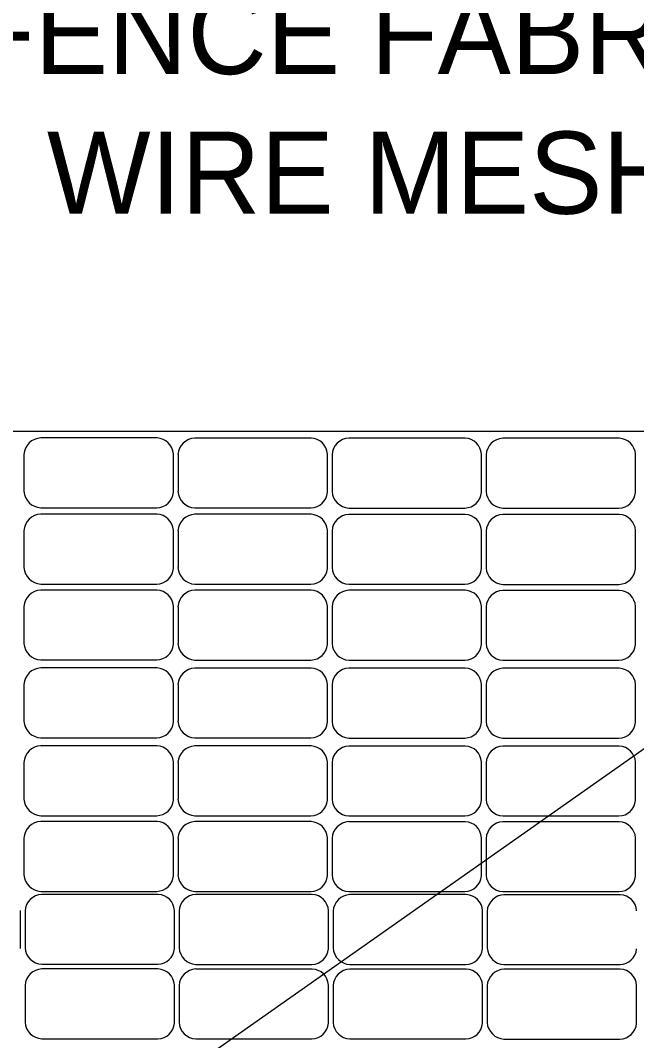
# Model space of a CAD drawing. Extents: x -894 to 866, y -476 to 714.
# Drawn here: x -480.2 to -427.7, y 454.4 to 541.3 of the extents above; entities that cross this region are included whole.
import ezdxf

# ---------------------------------------------------------------- set-up
doc = ezdxf.new("R2010")
doc.units = 0
for name, color, linetype in [('1 Control', 7, 'Continuous'), ('56 Stage 3 Anno', 7, 'Continuous'), ('57 Undefined', 7, 'Continuous')]:
    doc.layers.add(name, color=color, linetype=linetype)

msp = doc.modelspace()

# ---------------------------------------------------------------- linework, layer by layer
at = {"layer": '1 Control'}
for p, q in [((-260.539, 506.267), (-726.688, 506.267)), ((-468.518, 505.716), (-478.426, 505.716)), ((-455.395, 505.707), (-465.302, 505.707)), ((-442.272, 505.699), (-452.179, 505.699)), ((-429.148, 505.69), (-439.056, 505.69)), ((-479.86, 504.308), (-479.859, 504.308)), ((-479.859, 504.308), (-479.859, 501.178)), ((-467.129, 501.096), (-467.129, 504.353)), ((-466.736, 504.299), (-466.735, 504.299)), ((-466.735, 504.299), (-466.735, 501.169)), ((-454.006, 501.088), (-454.006, 504.344)), ((-453.613, 504.291), (-453.612, 504.291)), ((-453.612, 504.291), (-453.612, 501.161)), ((-440.883, 501.079), (-440.883, 504.335)), ((-440.49, 504.282), (-440.489, 504.282)), ((-440.489, 504.282), (-440.489, 501.152)), ((-427.759, 501.07), (-427.759, 504.327)), ((-478.426, 499.765), (-468.542, 499.765)), ((-468.518, 499.22), (-478.426, 499.22)), ((-465.302, 499.756), (-455.419, 499.756)), ((-455.395, 499.211), (-465.302, 499.211)), ((-452.179, 499.747), (-442.295, 499.747)), ((-442.272, 499.202), (-452.179, 499.202)), ((-439.056, 499.739), (-429.172, 499.739)), ((-429.148, 499.194), (-439.056, 499.194)), ((-479.86, 497.812), (-479.859, 497.812)), ((-479.859, 497.812), (-479.859, 494.682)), ((-467.129, 494.6), (-467.129, 497.857)), ((-466.736, 497.803), (-466.735, 497.803)), ((-466.735, 497.803), (-466.735, 494.673)), ((-454.006, 494.591), (-454.006, 497.848)), ((-453.613, 497.795), (-453.612, 497.795)), ((-453.612, 497.795), (-453.612, 494.664)), ((-440.883, 494.583), (-440.883, 497.839)), ((-440.49, 497.786), (-440.489, 497.786)), ((-440.489, 497.786), (-440.489, 494.656)), ((-427.759, 494.574), (-427.759, 497.831)), ((-478.426, 493.269), (-468.542, 493.269)), ((-465.302, 493.26), (-455.419, 493.26)), ((-452.179, 493.251), (-442.295, 493.251)), ((-439.056, 493.243), (-429.172, 493.243)), ((-468.518, 492.754), (-478.426, 492.754)), ((-455.395, 492.745), (-465.302, 492.745)), ((-442.272, 492.737), (-452.179, 492.737)), ((-429.148, 492.728), (-439.056, 492.728)), ((-479.86, 491.346), (-479.859, 491.346)), ((-479.859, 491.346), (-479.859, 488.216)), ((-467.129, 488.134), (-467.129, 491.391)), ((-466.736, 491.337), (-466.735, 491.337)), ((-466.735, 491.337), (-466.735, 488.207)), ((-454.006, 488.125), (-454.006, 491.382)), ((-453.613, 491.329), (-453.612, 491.329)), ((-453.612, 491.329), (-453.612, 488.198)), ((-440.883, 488.117), (-440.883, 491.373)), ((-440.49, 491.32), (-440.489, 491.32)), ((-440.489, 491.32), (-440.489, 488.19)), ((-427.759, 488.108), (-427.759, 491.365)), ((-478.426, 486.803), (-468.542, 486.803)), ((-465.302, 486.794), (-455.419, 486.794)), ((-452.179, 486.785), (-442.295, 486.785)), ((-439.056, 486.777), (-429.172, 486.777)), ((-468.518, 486.119), (-478.426, 486.119)), ((-455.395, 486.11), (-465.302, 486.11)), ((-442.272, 486.102), (-452.179, 486.102)), ((-429.148, 486.093), (-439.056, 486.093)), ((-479.86, 484.711), (-479.859, 484.711)), ((-479.859, 484.711), (-479.859, 481.581)), ((-467.129, 481.499), (-467.129, 484.756)), ((-466.736, 484.702), (-466.735, 484.702)), ((-466.735, 484.702), (-466.735, 481.572)), ((-454.006, 481.49), (-454.006, 484.747)), ((-453.613, 484.694), (-453.612, 484.694)), ((-453.612, 484.694), (-453.612, 481.563)), ((-440.883, 481.482), (-440.883, 484.738)), ((-440.49, 484.685), (-440.489, 484.685)), ((-440.489, 484.685), (-440.489, 481.555)), ((-427.759, 481.473), (-427.759, 484.73)), ((-478.426, 480.168), (-468.542, 480.168)), ((-465.302, 480.159), (-455.419, 480.159)), ((-452.179, 480.15), (-442.295, 480.15)), ((-439.056, 480.142), (-429.172, 480.142)), ((-468.518, 479.483), (-478.426, 479.483)), ((-455.395, 479.475), (-465.302, 479.475)), ((-442.272, 479.466), (-452.179, 479.466)), ((-429.148, 479.457), (-439.056, 479.457)), ((-467.129, 474.864), (-467.129, 478.12)), ((-454.006, 474.855), (-454.006, 478.111)), ((-440.883, 474.846), (-440.883, 478.103)), ((-427.759, 474.837), (-427.759, 478.094)), ((-479.86, 478.075), (-479.859, 478.075)), ((-479.859, 478.075), (-479.859, 474.945)), ((-466.736, 478.067), (-466.735, 478.067)), ((-466.735, 478.067), (-466.735, 474.937)), ((-453.613, 478.058), (-453.612, 478.058)), ((-453.612, 478.058), (-453.612, 474.928)), ((-440.49, 478.049), (-440.489, 478.049)), ((-440.489, 478.049), (-440.489, 474.919)), ((-478.426, 473.532), (-468.542, 473.532)), ((-468.518, 473.036), (-478.426, 473.036)), ((-465.302, 473.523), (-455.419, 473.523)), ((-455.395, 473.028), (-465.302, 473.028)), ((-452.179, 473.515), (-442.295, 473.515)), ((-442.272, 473.019), (-452.179, 473.019)), ((-439.056, 473.506), (-429.172, 473.506)), ((-429.148, 473.01), (-439.056, 473.01)), ((-479.86, 471.628), (-479.859, 471.628)), ((-479.859, 471.628), (-479.859, 468.498)), ((-467.129, 468.417), (-467.129, 471.673)), ((-466.736, 471.62), (-466.735, 471.62)), ((-466.735, 471.62), (-466.735, 468.49)), ((-454.006, 468.408), (-454.006, 471.664)), ((-453.613, 471.611), (-453.612, 471.611)), ((-453.612, 471.611), (-453.612, 468.481)), ((-440.883, 468.399), (-440.883, 471.656)), ((-440.49, 471.602), (-440.489, 471.602)), ((-440.489, 471.602), (-440.489, 468.472)), ((-427.759, 468.39), (-427.759, 471.647)), ((-478.426, 467.085), (-468.542, 467.085)), ((-468.426, 466.821), (-478.334, 466.821)), ((-465.302, 467.076), (-455.419, 467.076)), ((-455.303, 466.813), (-465.21, 466.813)), ((-452.179, 467.068), (-442.295, 467.068)), ((-442.179, 466.804), (-452.087, 466.804)), ((-439.056, 467.059), (-429.172, 467.059)), ((-429.056, 466.795), (-438.964, 466.795)), ((-480.161, 462.21), (-480.161, 465.467)), ((-479.768, 465.413), (-479.767, 465.414)), ((-479.767, 465.414), (-479.767, 462.283)), ((-467.037, 462.202), (-467.037, 465.458)), ((-466.644, 465.405), (-466.643, 465.405)), ((-466.643, 465.405), (-466.643, 462.275)), ((-453.914, 462.193), (-453.914, 465.449)), ((-453.521, 465.396), (-453.52, 465.396)), ((-453.52, 465.396), (-453.52, 462.266)), ((-440.791, 462.184), (-440.791, 465.441)), ((-440.398, 465.387), (-440.397, 465.387)), ((-440.397, 465.387), (-440.397, 462.257)), ((-478.334, 460.87), (-468.45, 460.87)), ((-465.21, 460.862), (-455.327, 460.862)), ((-452.087, 460.853), (-442.203, 460.853)), ((-438.964, 460.844), (-429.08, 460.844)), ((-468.428, 460.476), (-478.336, 460.476)), ((-455.305, 460.468), (-465.212, 460.468)), ((-442.181, 460.459), (-452.089, 460.459)), ((-429.058, 460.45), (-438.966, 460.45)), ((-479.77, 459.068), (-479.769, 459.068)), ((-479.769, 459.068), (-479.769, 455.938)), ((-467.039, 455.857), (-467.039, 459.113)), ((-466.646, 459.06), (-466.645, 459.06)), ((-466.645, 459.06), (-466.645, 455.93)), ((-453.916, 455.848), (-453.916, 459.104)), ((-453.523, 459.051), (-453.522, 459.051)), ((-453.522, 459.051), (-453.522, 455.921)), ((-440.793, 455.839), (-440.793, 459.096)), ((-440.4, 459.042), (-440.399, 459.042)), ((-440.399, 459.042), (-440.399, 455.912)), ((-427.669, 455.83), (-427.669, 459.087)), ((-478.336, 454.525), (-468.452, 454.525)), ((-465.212, 454.516), (-455.329, 454.516)), ((-452.089, 454.508), (-442.205, 454.508)), ((-438.966, 454.499), (-429.082, 454.499))]:
    msp.add_line(p, q, dxfattribs=at)
for centre, radius, start, end in [((-478.358, 504.216), 1.505, 92.58945, 176.49177), ((-468.582, 504.262), 1.456, 3.58162, 87.48394), ((-465.234, 504.207), 1.505, 92.58945, 176.49177), ((-455.459, 504.253), 1.456, 3.58162, 87.48394), ((-452.111, 504.199), 1.505, 92.58945, 176.49177), ((-442.335, 504.244), 1.456, 3.58162, 87.48394), ((-438.988, 504.19), 1.505, 92.58945, 176.49177), ((-429.212, 504.236), 1.456, 3.58162, 87.48394), ((-478.356, 501.269), 1.505, 183.45172, 267.35404), ((-468.576, 501.216), 1.452, 271.35046, 355.25279), ((-465.233, 501.26), 1.505, 183.45172, 267.35404), ((-455.453, 501.208), 1.452, 271.35046, 355.25279), ((-452.109, 501.251), 1.505, 183.45172, 267.35404), ((-442.33, 501.199), 1.452, 271.35046, 355.25279), ((-438.986, 501.242), 1.505, 183.45172, 267.35404), ((-429.206, 501.19), 1.452, 271.35046, 355.25279), ((-478.358, 497.72), 1.505, 92.58945, 176.49177), ((-468.582, 497.766), 1.456, 3.58162, 87.48394), ((-465.234, 497.711), 1.505, 92.58945, 176.49177), ((-455.459, 497.757), 1.456, 3.58162, 87.48394), ((-452.111, 497.702), 1.505, 92.58945, 176.49177), ((-442.335, 497.748), 1.456, 3.58162, 87.48394), ((-438.988, 497.694), 1.505, 92.58945, 176.49177), ((-429.212, 497.74), 1.456, 3.58162, 87.48394), ((-478.356, 494.772), 1.505, 183.45172, 267.35404), ((-468.576, 494.72), 1.452, 271.35046, 355.25279), ((-465.233, 494.764), 1.505, 183.45172, 267.35404), ((-452.109, 494.755), 1.505, 183.45172, 267.35404), ((-438.986, 494.746), 1.505, 183.45172, 267.35404), ((-455.453, 494.711), 1.452, 271.35046, 355.25279), ((-442.33, 494.703), 1.452, 271.35046, 355.25279), ((-429.206, 494.694), 1.452, 271.35046, 355.25279), ((-478.358, 491.254), 1.505, 92.58945, 176.49177), ((-468.582, 491.3), 1.456, 3.58162, 87.48394), ((-465.234, 491.245), 1.505, 92.58945, 176.49177), ((-455.459, 491.291), 1.456, 3.58162, 87.48394), ((-452.111, 491.237), 1.505, 92.58945, 176.49177), ((-442.335, 491.282), 1.456, 3.58162, 87.48394), ((-438.988, 491.228), 1.505, 92.58945, 176.49177), ((-429.212, 491.274), 1.456, 3.58162, 87.48394), ((-478.356, 488.306), 1.505, 183.45172, 267.35404), ((-468.576, 488.254), 1.452, 271.35046, 355.25279), ((-465.233, 488.298), 1.505, 183.45172, 267.35404), ((-455.453, 488.246), 1.452, 271.35046, 355.25279), ((-452.109, 488.289), 1.505, 183.45172, 267.35404), ((-442.33, 488.237), 1.452, 271.35046, 355.25279), ((-438.986, 488.28), 1.505, 183.45172, 267.35404), ((-429.206, 488.228), 1.452, 271.35046, 355.25279), ((-478.358, 484.619), 1.505, 92.58945, 176.49177), ((-468.582, 484.665), 1.456, 3.58162, 87.48394), ((-465.234, 484.61), 1.505, 92.58945, 176.49177), ((-455.459, 484.656), 1.456, 3.58162, 87.48394), ((-452.111, 484.602), 1.505, 92.58945, 176.49177), ((-442.335, 484.647), 1.456, 3.58162, 87.48394), ((-438.988, 484.593), 1.505, 92.58945, 176.49177), ((-429.212, 484.639), 1.456, 3.58162, 87.48394), ((-478.356, 481.671), 1.505, 183.45172, 267.35404), ((-465.233, 481.663), 1.505, 183.45172, 267.35404), ((-452.109, 481.654), 1.505, 183.45172, 267.35404), ((-468.576, 481.619), 1.452, 271.35046, 355.25279), ((-455.453, 481.611), 1.452, 271.35046, 355.25279), ((-442.33, 481.602), 1.452, 271.35046, 355.25279), ((-438.986, 481.645), 1.505, 183.45172, 267.35404), ((-429.206, 481.593), 1.452, 271.35046, 355.25279), ((-478.358, 477.983), 1.505, 92.58945, 176.49177), ((-468.582, 478.029), 1.456, 3.58162, 87.48394), ((-465.234, 477.975), 1.505, 92.58945, 176.49177), ((-455.459, 478.02), 1.456, 3.58162, 87.48394), ((-452.111, 477.966), 1.505, 92.58945, 176.49177), ((-442.335, 478.012), 1.456, 3.58162, 87.48394), ((-438.988, 477.957), 1.505, 92.58945, 176.49177), ((-429.212, 478.003), 1.456, 3.58162, 87.48394), ((-478.356, 475.036), 1.505, 183.45172, 267.35404), ((-468.576, 474.984), 1.452, 271.35046, 355.25279), ((-465.233, 475.027), 1.505, 183.45172, 267.35404), ((-455.453, 474.975), 1.452, 271.35046, 355.25279), ((-452.109, 475.018), 1.505, 183.45172, 267.35404), ((-442.33, 474.966), 1.452, 271.35046, 355.25279), ((-438.986, 475.01), 1.505, 183.45172, 267.35404), ((-429.206, 474.958), 1.452, 271.35046, 355.25279), ((-478.358, 471.536), 1.505, 92.58945, 176.49177), ((-468.582, 471.582), 1.456, 3.58162, 87.48394), ((-465.234, 471.528), 1.505, 92.58945, 176.49177), ((-455.459, 471.573), 1.456, 3.58162, 87.48394), ((-452.111, 471.519), 1.505, 92.58945, 176.49177), ((-442.335, 471.565), 1.456, 3.58162, 87.48394), ((-438.988, 471.51), 1.505, 92.58945, 176.49177), ((-429.212, 471.556), 1.456, 3.58162, 87.48394), ((-478.356, 468.589), 1.505, 183.45172, 267.35404), ((-468.576, 468.537), 1.452, 271.35046, 355.25279), ((-465.233, 468.58), 1.505, 183.45172, 267.35404), ((-455.453, 468.528), 1.452, 271.35046, 355.25279), ((-452.109, 468.571), 1.505, 183.45172, 267.35404), ((-442.33, 468.519), 1.452, 271.35046, 355.25279), ((-438.986, 468.563), 1.505, 183.45172, 267.35404), ((-429.206, 468.511), 1.452, 271.35046, 355.25279), ((-478.266, 465.321), 1.505, 92.58945, 176.49177), ((-468.49, 465.367), 1.456, 3.58162, 87.48394), ((-465.142, 465.313), 1.505, 92.58945, 176.49177), ((-455.367, 465.359), 1.456, 3.58162, 87.48394), ((-452.019, 465.304), 1.505, 92.58945, 176.49177), ((-442.243, 465.35), 1.456, 3.58162, 87.48394), ((-438.896, 465.295), 1.505, 92.58945, 176.49177), ((-429.12, 465.341), 1.456, 3.58162, 87.48394), ((-478.264, 462.374), 1.505, 183.45172, 267.35404), ((-468.484, 462.322), 1.452, 271.35046, 355.25279), ((-465.141, 462.365), 1.505, 183.45172, 267.35404), ((-455.361, 462.313), 1.452, 271.35046, 355.25279), ((-452.017, 462.357), 1.505, 183.45172, 267.35404), ((-442.238, 462.304), 1.452, 271.35046, 355.25279), ((-438.894, 462.348), 1.505, 183.45172, 267.35404), ((-429.114, 462.296), 1.452, 271.35046, 355.25279), ((-478.267, 458.976), 1.505, 92.58945, 176.49177), ((-468.492, 459.022), 1.456, 3.58162, 87.48394), ((-465.144, 458.968), 1.505, 92.58945, 176.49177), ((-455.369, 459.013), 1.456, 3.58162, 87.48394), ((-452.021, 458.959), 1.505, 92.58945, 176.49177), ((-442.245, 459.005), 1.456, 3.58162, 87.48394), ((-438.897, 458.95), 1.505, 92.58945, 176.49177), ((-429.122, 458.996), 1.456, 3.58162, 87.48394), ((-478.266, 456.029), 1.505, 183.45172, 267.35404), ((-468.486, 455.977), 1.452, 271.35046, 355.25279), ((-465.143, 456.02), 1.505, 183.45172, 267.35404), ((-455.363, 455.968), 1.452, 271.35046, 355.25279), ((-452.019, 456.011), 1.505, 183.45172, 267.35404), ((-442.24, 455.959), 1.452, 271.35046, 355.25279), ((-438.896, 456.003), 1.505, 183.45172, 267.35404), ((-429.116, 455.951), 1.452, 271.35046, 355.25279)]:
    msp.add_arc(centre, radius, start, end, dxfattribs=at)
at = {"layer": '56 Stage 3 Anno'}
msp.add_line((-342.404, 538.747), (-508.729, 421.763), dxfattribs=at)

# ---------------------------------------------------------------- texts
at = {"layer": '57 Undefined'}
for s, p in [('SILT FENCE FABRIC', (-507.029, 536.72)), ('OVER WIRE MESH', (-507.029, 524.82))]:
    msp.add_text(s, height=7, dxfattribs=at).set_placement(p)

doc.saveas('drawing.dxf')
